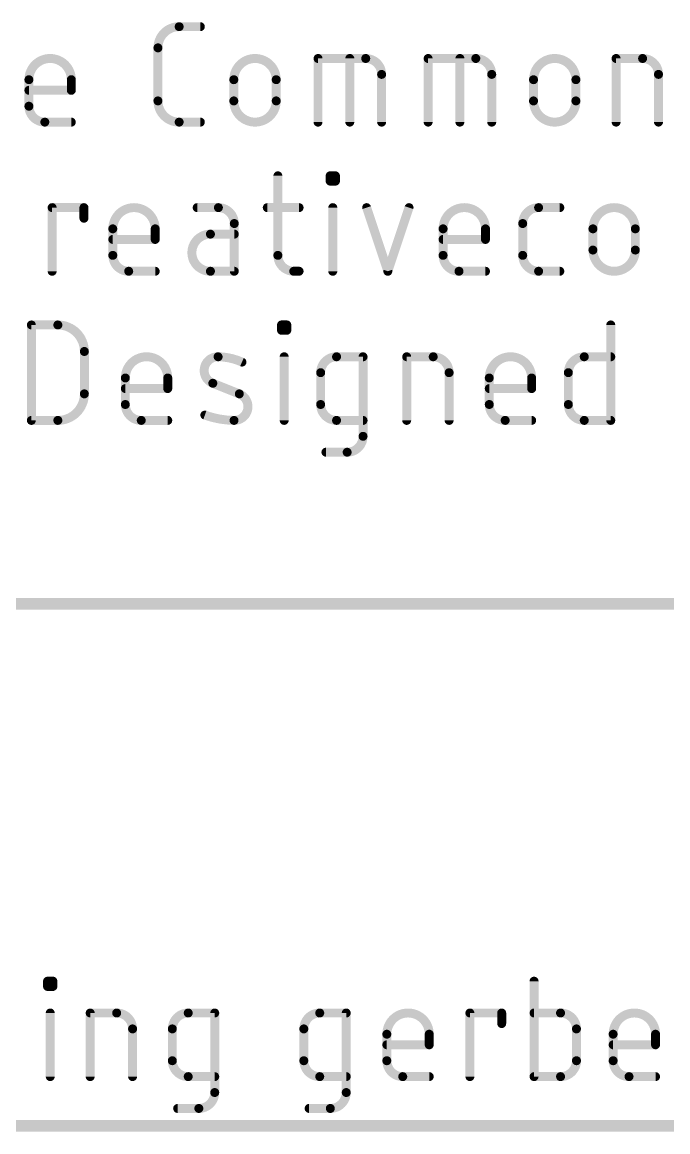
# Model space of a CAD drawing. Extents: x -10 to 92, y -62 to 76.
# Drawn here: x 31.67 to 42.67, y -20.17 to -1.27 of the extents above; entities that cross this region are included whole.
import ezdxf

# ---------------------------------------------------------------- set-up
doc = ezdxf.new("R2010")
doc.units = 0
doc.layers.add('51', color=53, linetype='CONTINUOUS')

msp = doc.modelspace()

# ---------------------------------------------------------------- linework, layer by layer
at = {"layer": '51'}
for points, const_width in [([(34.3441, -1.3462, 0.4142), (33.9828, -1.7074)], 0.1524), ([(34.3441, -1.3081, 1), (34.3441, -1.3843)], 0.0762), ([(34.3441, -1.3843, 1), (34.3441, -1.3081)], 0.0762), ([(34.7053, -1.3843, 1), (34.7053, -1.3081)], 0.0762), ([(34.0209, -1.7074, 1), (33.9447, -1.7074)], 0.0762), ([(33.9447, -1.7074, 1), (34.0209, -1.7074)], 0.0762), ([(32.507, -2.2493, 1), (31.7845, -2.2493)], 0.1524), ([(35.998, -2.2493, 1), (35.2755, -2.2493)], 0.1524), ([(36.7482, -1.8881, 1), (36.672, -1.8881)], 0.0762), ([(36.7101, -1.85, 1), (36.7101, -1.9262)], 0.0762), ([(37.29, -1.8881, 1), (37.2138, -1.8881)], 0.0762), ([(37.7938, -2.159, 0.4142), (37.5229, -1.8881)], 0.1524), ([(37.5229, -1.85, 1), (37.5229, -1.9262)], 0.0762), ([(37.5229, -1.9262, 1), (37.5229, -1.85)], 0.0762), ([(38.6239, -1.8881, 1), (38.5477, -1.8881)], 0.0762), ([(38.5858, -1.85, 1), (38.5858, -1.9262)], 0.0762), ([(39.1658, -1.8881, 1), (39.0896, -1.8881)], 0.0762), ([(39.6696, -2.159, 0.4142), (39.3986, -1.8881)], 0.1524), ([(39.3986, -1.85, 1), (39.3986, -1.9262)], 0.0762), ([(39.3986, -1.9262, 1), (39.3986, -1.85)], 0.0762), ([(41.1042, -2.2493, 1), (40.3817, -2.2493)], 0.1524), ([(41.8266, -1.8881, 1), (41.7504, -1.8881)], 0.0762), ([(41.7885, -1.85, 1), (41.7885, -1.9262)], 0.0762), ([(42.511, -2.159, 0.4142), (42.24, -1.8881)], 0.1524), ([(42.24, -1.85, 1), (42.24, -1.9262)], 0.0762), ([(42.24, -1.9262, 1), (42.24, -1.85)], 0.0762), ([(31.8226, -2.2493, 1), (31.7464, -2.2493)], 0.0762), ([(31.7464, -2.2493, 1), (31.8226, -2.2493)], 0.0762), ([(32.5451, -2.2493, 1), (32.4689, -2.2493)], 0.0762), ([(32.4689, -2.2493, 1), (32.5451, -2.2493)], 0.0762), ([(35.3136, -2.2493, 1), (35.2374, -2.2493)], 0.0762), ([(35.2374, -2.2493, 1), (35.3136, -2.2493)], 0.0762), ([(36.0361, -2.2493, 1), (35.9599, -2.2493)], 0.0762), ([(35.9599, -2.2493, 1), (36.0361, -2.2493)], 0.0762), ([(37.8319, -2.159, 1), (37.7557, -2.159)], 0.0762), ([(37.7557, -2.159, 1), (37.8319, -2.159)], 0.0762), ([(39.7077, -2.159, 1), (39.6315, -2.159)], 0.0762), ([(39.6315, -2.159, 1), (39.7077, -2.159)], 0.0762), ([(40.4198, -2.2493, 1), (40.3436, -2.2493)], 0.0762), ([(40.3436, -2.2493, 1), (40.4198, -2.2493)], 0.0762), ([(41.1423, -2.2493, 1), (41.0661, -2.2493)], 0.0762), ([(41.0661, -2.2493, 1), (41.1423, -2.2493)], 0.0762), ([(42.5491, -2.159, 1), (42.4729, -2.159)], 0.0762), ([(42.4729, -2.159, 1), (42.5491, -2.159)], 0.0762), ([(31.7845, -2.3918, 1), (31.7845, -2.468)], 0.0762), ([(32.4689, -2.4299, 1), (32.5451, -2.4299)], 0.0762), ([(32.507, -2.468, 1), (32.507, -2.3918)], 0.0762), ([(31.7845, -2.7009, 0.4142), (32.0554, -2.9718)], 0.1524), ([(31.8226, -2.7009, 1), (31.7464, -2.7009)], 0.0762), ([(33.9828, -2.6106, 0.4142), (34.3441, -2.9718)], 0.1524), ([(34.0209, -2.6106, 1), (33.9447, -2.6106)], 0.0762), ([(33.9447, -2.6106, 1), (34.0209, -2.6106)], 0.0762), ([(35.2755, -2.6106, 1), (35.998, -2.6106)], 0.1524), ([(35.3136, -2.6106, 1), (35.2374, -2.6106)], 0.0762), ([(35.2374, -2.6106, 1), (35.3136, -2.6106)], 0.0762), ([(36.0361, -2.6106, 1), (35.9599, -2.6106)], 0.0762), ([(35.9599, -2.6106, 1), (36.0361, -2.6106)], 0.0762), ([(40.3817, -2.6106, 1), (41.1042, -2.6106)], 0.1524), ([(40.4198, -2.6106, 1), (40.3436, -2.6106)], 0.0762), ([(40.3436, -2.6106, 1), (40.4198, -2.6106)], 0.0762), ([(41.1423, -2.6106, 1), (41.0661, -2.6106)], 0.0762), ([(41.0661, -2.6106, 1), (41.1423, -2.6106)], 0.0762), ([(31.7464, -2.7009, 1), (31.8226, -2.7009)], 0.0762), ([(32.0554, -2.9337, 1), (32.0554, -3.0099)], 0.0762), ([(32.0554, -3.0099, 1), (32.0554, -2.9337)], 0.0762), ([(32.507, -3.0099, 1), (32.507, -2.9337)], 0.0762), ([(34.3441, -2.9337, 1), (34.3441, -3.0099)], 0.0762), ([(34.3441, -3.0099, 1), (34.3441, -2.9337)], 0.0762), ([(34.7053, -3.0099, 1), (34.7053, -2.9337)], 0.0762), ([(36.672, -2.9718, 1), (36.7482, -2.9718)], 0.0762), ([(37.2138, -2.9718, 1), (37.29, -2.9718)], 0.0762), ([(37.7557, -2.9718, 1), (37.8319, -2.9718)], 0.0762), ([(38.5477, -2.9718, 1), (38.6239, -2.9718)], 0.0762), ([(39.0896, -2.9718, 1), (39.1658, -2.9718)], 0.0762), ([(39.6315, -2.9718, 1), (39.7077, -2.9718)], 0.0762), ([(41.7504, -2.9718, 1), (41.8266, -2.9718)], 0.0762), ([(42.4729, -2.9718, 1), (42.5491, -2.9718)], 0.0762), ([(36.0643, -3.8862, 1), (35.9881, -3.8862)], 0.0762), ([(36.9547, -3.8862, 1), (36.8785, -3.8862)], 0.0762), ([(36.9166, -3.8481, 1), (36.9166, -3.9243)], 0.0762), ([(36.9166, -3.9384, 1), (36.9166, -4.0146)], 0.0762), ([(36.8785, -3.9765, 1), (36.9547, -3.9765)], 0.0762), ([(37.045, -3.8862, 1), (36.9688, -3.8862)], 0.0762), ([(36.9688, -3.9765, 1), (37.045, -3.9765)], 0.0762), ([(37.0069, -3.9243, 1), (37.0069, -3.8481)], 0.0762), ([(37.0069, -4.0146, 1), (37.0069, -3.9384)], 0.0762), ([(32.2183, -4.4281, 1), (32.1421, -4.4281)], 0.0762), ([(32.1802, -4.39, 1), (32.1802, -4.4662)], 0.0762), ([(32.7602, -4.4281, 1), (32.684, -4.4281)], 0.0762), ([(32.7221, -4.4662, 1), (32.7221, -4.39)], 0.0762), ([(33.9363, -4.7893, 1), (33.2138, -4.7893)], 0.1524), ([(34.6515, -4.39, 1), (34.6515, -4.4662)], 0.0762), ([(35.2837, -4.699, 0.4142), (35.0127, -4.4281)], 0.1524), ([(35.0127, -4.39, 1), (35.0127, -4.4662)], 0.0762), ([(35.0127, -4.4662, 1), (35.0127, -4.39)], 0.0762), ([(35.8456, -4.39, 1), (35.8456, -4.4662)], 0.0762), ([(36.3874, -4.4662, 1), (36.3874, -4.39)], 0.0762), ([(36.9999, -4.4281, 1), (36.9237, -4.4281)], 0.0762), ([(37.5746, -4.416, 1), (37.5023, -4.4401)], 0.0762), ([(38.297, -4.4401, 1), (38.2248, -4.416)], 0.0762), ([(39.5635, -4.7893, 1), (38.841, -4.7893)], 0.1524), ([(40.4684, -4.4281, 0.4142), (40.1975, -4.699)], 0.1524), ([(40.4684, -4.39, 1), (40.4684, -4.4662)], 0.0762), ([(40.4684, -4.4662, 1), (40.4684, -4.39)], 0.0762), ([(40.8297, -4.4662, 1), (40.8297, -4.39)], 0.0762), ([(42.1166, -4.7893, 1), (41.3941, -4.7893)], 0.1524), ([(32.684, -4.6087, 1), (32.7602, -4.6087)], 0.0762), ([(33.2519, -4.7893, 1), (33.1757, -4.7893)], 0.0762), ([(33.9744, -4.7893, 1), (33.8982, -4.7893)], 0.0762), ([(35.3218, -4.699, 1), (35.2456, -4.699)], 0.0762), ([(35.2456, -4.699, 1), (35.3218, -4.699)], 0.0762), ([(38.8791, -4.7893, 1), (38.8029, -4.7893)], 0.0762), ([(39.6016, -4.7893, 1), (39.5254, -4.7893)], 0.0762), ([(40.2356, -4.699, 1), (40.1594, -4.699)], 0.0762), ([(40.1594, -4.699, 1), (40.2356, -4.699)], 0.0762), ([(41.4322, -4.7893, 1), (41.356, -4.7893)], 0.0762), ([(42.1547, -4.7893, 1), (42.0785, -4.7893)], 0.0762), ([(33.1757, -4.7893, 1), (33.2519, -4.7893)], 0.0762), ([(33.2138, -4.9318, 1), (33.2138, -5.008)], 0.0762), ([(33.8982, -4.7893, 1), (33.9744, -4.7893)], 0.0762), ([(33.9363, -5.008, 1), (33.9363, -4.9318)], 0.0762), ([(34.8773, -4.8796, 1), (34.8773, -5.5118)], 0.1524), ([(34.8773, -4.8415, 1), (34.8773, -4.9177)], 0.0762), ([(34.8773, -4.9177, 1), (34.8773, -4.8415)], 0.0762), ([(35.2837, -4.9177, 1), (35.2837, -4.8415)], 0.0762), ([(38.8029, -4.7893, 1), (38.8791, -4.7893)], 0.0762), ([(38.841, -4.9318, 1), (38.841, -5.008)], 0.0762), ([(39.5254, -4.7893, 1), (39.6016, -4.7893)], 0.0762), ([(39.5635, -5.008, 1), (39.5635, -4.9318)], 0.0762), ([(41.356, -4.7893, 1), (41.4322, -4.7893)], 0.0762), ([(42.0785, -4.7893, 1), (42.1547, -4.7893)], 0.0762), ([(33.8982, -4.9699, 1), (33.9744, -4.9699)], 0.0762), ([(39.5254, -4.9699, 1), (39.6016, -4.9699)], 0.0762), ([(41.3941, -5.1506, 1), (42.1166, -5.1506)], 0.1524), ([(41.4322, -5.1506, 1), (41.356, -5.1506)], 0.0762), ([(42.1547, -5.1506, 1), (42.0785, -5.1506)], 0.0762), ([(33.2138, -5.2409, 0.4142), (33.4847, -5.5118)], 0.1524), ([(33.2519, -5.2409, 1), (33.1757, -5.2409)], 0.0762), ([(33.1757, -5.2409, 1), (33.2519, -5.2409)], 0.0762), ([(36.0262, -5.2409, 0.4142), (36.2971, -5.5118)], 0.1524), ([(36.0643, -5.2409, 1), (35.9881, -5.2409)], 0.0762), ([(35.9881, -5.2409, 1), (36.0643, -5.2409)], 0.0762), ([(38.841, -5.2409, 0.4142), (39.1119, -5.5118)], 0.1524), ([(38.8791, -5.2409, 1), (38.8029, -5.2409)], 0.0762), ([(38.8029, -5.2409, 1), (38.8791, -5.2409)], 0.0762), ([(40.1975, -5.2409, 0.4142), (40.4684, -5.5118)], 0.1524), ([(40.2356, -5.2409, 1), (40.1594, -5.2409)], 0.0762), ([(40.1594, -5.2409, 1), (40.2356, -5.2409)], 0.0762), ([(41.356, -5.1506, 1), (41.4322, -5.1506)], 0.0762), ([(42.0785, -5.1506, 1), (42.1547, -5.1506)], 0.0762), ([(32.1421, -5.5118, 1), (32.2183, -5.5118)], 0.0762), ([(33.4847, -5.4737, 1), (33.4847, -5.5499)], 0.0762), ([(33.4847, -5.5499, 1), (33.4847, -5.4737)], 0.0762), ([(33.9363, -5.5499, 1), (33.9363, -5.4737)], 0.0762), ([(34.8773, -5.4737, 1), (34.8773, -5.5499)], 0.0762), ([(34.8773, -5.5499, 1), (34.8773, -5.4737)], 0.0762), ([(35.2456, -5.5118, 1), (35.3218, -5.5118)], 0.0762), ([(35.2837, -5.5499, 1), (35.2837, -5.4737)], 0.0762), ([(36.2971, -5.4737, 1), (36.2971, -5.5499)], 0.0762), ([(36.2971, -5.5499, 1), (36.2971, -5.4737)], 0.0762), ([(36.3874, -5.5499, 1), (36.3874, -5.4737)], 0.0762), ([(36.9237, -5.5118, 1), (36.9999, -5.5118)], 0.0762), ([(37.8635, -5.4998, 1), (37.9358, -5.5238)], 0.0762), ([(37.8635, -5.5238, 1), (37.9358, -5.4998)], 0.0762), ([(39.1119, -5.4737, 1), (39.1119, -5.5499)], 0.0762), ([(39.1119, -5.5499, 1), (39.1119, -5.4737)], 0.0762), ([(39.5635, -5.5499, 1), (39.5635, -5.4737)], 0.0762), ([(40.4684, -5.4737, 1), (40.4684, -5.5499)], 0.0762), ([(40.4684, -5.5499, 1), (40.4684, -5.4737)], 0.0762), ([(40.8297, -5.5499, 1), (40.8297, -5.4737)], 0.0762), ([(31.8643, -6.4262, 1), (31.7881, -6.4262)], 0.0762), ([(31.8262, -6.3881, 1), (31.8262, -6.4643)], 0.0762), ([(32.7293, -6.8778, 0.4142), (32.2778, -6.4262)], 0.1524), ([(32.2778, -6.3881, 1), (32.2778, -6.4643)], 0.0762), ([(32.2778, -6.4643, 1), (32.2778, -6.3881)], 0.0762), ([(36.1264, -6.4262, 1), (36.0502, -6.4262)], 0.0762), ([(36.0883, -6.3881, 1), (36.0883, -6.4643)], 0.0762), ([(36.2167, -6.4262, 1), (36.1405, -6.4262)], 0.0762), ([(36.1786, -6.4643, 1), (36.1786, -6.3881)], 0.0762), ([(41.7359, -6.4262, 1), (41.6597, -6.4262)], 0.0762), ([(36.0883, -6.4784, 1), (36.0883, -6.5546)], 0.0762), ([(36.0502, -6.5165, 1), (36.1264, -6.5165)], 0.0762), ([(36.1405, -6.5165, 1), (36.2167, -6.5165)], 0.0762), ([(36.1786, -6.5546, 1), (36.1786, -6.4784)], 0.0762), ([(32.7674, -6.8778, 1), (32.6912, -6.8778)], 0.0762), ([(32.6912, -6.8778, 1), (32.7674, -6.8778)], 0.0762), ([(34.15, -7.3293, 1), (33.4275, -7.3293)], 0.1524), ([(35.008, -6.9681, 0.8318), (34.9177, -7.4196)], 0.1524), ([(35.4144, -7.0584, 0.1026), (35.008, -6.9681)], 0.1524), ([(35.0086, -6.93, 1), (35.0075, -7.0062)], 0.0762), ([(35.0075, -7.0062, 1), (35.0086, -6.93)], 0.0762), ([(35.3988, -7.0931, 1), (35.4301, -7.0236)], 0.0762), ([(36.1716, -6.9681, 1), (36.0954, -6.9681)], 0.0762), ([(37.0258, -6.9681, 0.4142), (36.7549, -7.239)], 0.1524), ([(37.0258, -6.93, 1), (37.0258, -7.0062)], 0.0762), ([(37.0258, -7.0062, 1), (37.0258, -6.93)], 0.0762), ([(37.5155, -6.9681, 1), (37.4393, -6.9681)], 0.0762), ([(37.4774, -7.0062, 1), (37.4774, -6.93)], 0.0762), ([(38.2592, -6.9681, 1), (38.183, -6.9681)], 0.0762), ([(38.2211, -6.93, 1), (38.2211, -7.0062)], 0.0762), ([(38.9436, -7.239, 0.4142), (38.6727, -6.9681)], 0.1524), ([(38.6727, -6.93, 1), (38.6727, -7.0062)], 0.0762), ([(38.6727, -7.0062, 1), (38.6727, -6.93)], 0.0762), ([(40.3504, -7.3293, 1), (39.6279, -7.3293)], 0.1524), ([(41.2462, -6.9681, 0.4142), (40.9753, -7.239)], 0.1524), ([(41.2462, -6.93, 1), (41.2462, -7.0062)], 0.0762), ([(41.2462, -7.0062, 1), (41.2462, -6.93)], 0.0762), ([(41.6978, -7.0062, 1), (41.6978, -6.93)], 0.0762), ([(36.793, -7.239, 1), (36.7168, -7.239)], 0.0762), ([(38.9817, -7.239, 1), (38.9055, -7.239)], 0.0762), ([(41.0134, -7.239, 1), (40.9372, -7.239)], 0.0762), ([(33.4656, -7.3293, 1), (33.3894, -7.3293)], 0.0762), ([(33.3894, -7.3293, 1), (33.4656, -7.3293)], 0.0762), ([(34.1881, -7.3293, 1), (34.1119, -7.3293)], 0.0762), ([(34.1119, -7.3293, 1), (34.1881, -7.3293)], 0.0762), ([(34.9319, -7.3843, 1), (34.9036, -7.455)], 0.0762), ([(34.9036, -7.455, 1), (34.9319, -7.3842)], 0.0762), ([(36.7168, -7.239, 1), (36.793, -7.239)], 0.0762), ([(38.9055, -7.239, 1), (38.9817, -7.239)], 0.0762), ([(39.666, -7.3293, 1), (39.5898, -7.3293)], 0.0762), ([(39.5898, -7.3293, 1), (39.666, -7.3293)], 0.0762), ([(40.3885, -7.3293, 1), (40.3123, -7.3293)], 0.0762), ([(40.3123, -7.3293, 1), (40.3885, -7.3293)], 0.0762), ([(40.9372, -7.239, 1), (41.0134, -7.239)], 0.0762), ([(32.2778, -8.0518, 0.4142), (32.7293, -7.6002)], 0.1524), ([(32.7674, -7.6002, 1), (32.6912, -7.6002)], 0.0762), ([(33.4275, -7.4718, 1), (33.4275, -7.548)], 0.0762), ([(34.1119, -7.5099, 1), (34.1881, -7.5099)], 0.0762), ([(34.15, -7.548, 1), (34.15, -7.4718)], 0.0762), ([(35.2789, -8.0518, 0.8318), (35.3693, -7.6002)], 0.1524), ([(35.3834, -7.5649, 1), (35.3551, -7.6356)], 0.0762), ([(35.3551, -7.6356, 1), (35.3834, -7.5649)], 0.0762), ([(39.6279, -7.4718, 1), (39.6279, -7.548)], 0.0762), ([(40.3123, -7.5099, 1), (40.3885, -7.5099)], 0.0762), ([(40.3504, -7.548, 1), (40.3504, -7.4718)], 0.0762), ([(32.6912, -7.6002, 1), (32.7674, -7.6002)], 0.0762), ([(33.4275, -7.7809, 0.4142), (33.6985, -8.0518)], 0.1524), ([(33.4656, -7.7809, 1), (33.3894, -7.7809)], 0.0762), ([(33.3894, -7.7809, 1), (33.4656, -7.7809)], 0.0762), ([(36.7549, -7.7809, 0.4142), (37.0258, -8.0518)], 0.1524), ([(36.793, -7.7809, 1), (36.7168, -7.7809)], 0.0762), ([(36.7168, -7.7809, 1), (36.793, -7.7809)], 0.0762), ([(39.6279, -7.7809, 0.4142), (39.8988, -8.0518)], 0.1524), ([(39.666, -7.7809, 1), (39.5898, -7.7809)], 0.0762), ([(39.5898, -7.7809, 1), (39.666, -7.7809)], 0.0762), ([(40.9753, -7.7809, 0.4142), (41.2462, -8.0518)], 0.1524), ([(41.0134, -7.7809, 1), (40.9372, -7.7809)], 0.0762), ([(40.9372, -7.7809, 1), (41.0134, -7.7809)], 0.0762), ([(34.7951, -7.9256, 1), (34.7693, -7.9973)], 0.0762), ([(34.7822, -7.9615, 0.083), (35.2789, -8.0518)], 0.1524), ([(31.8262, -8.0137, 1), (31.8262, -8.0899)], 0.0762), ([(31.7881, -8.0518, 1), (31.8643, -8.0518)], 0.0762), ([(32.2778, -8.0137, 1), (32.2778, -8.0899)], 0.0762), ([(32.2778, -8.0899, 1), (32.2778, -8.0137)], 0.0762), ([(33.6985, -8.0137, 1), (33.6985, -8.0899)], 0.0762), ([(33.6985, -8.0899, 1), (33.6985, -8.0137)], 0.0762), ([(34.15, -8.0899, 1), (34.15, -8.0137)], 0.0762), ([(35.2795, -8.0137, 1), (35.2784, -8.0899)], 0.0762), ([(35.2784, -8.0899, 1), (35.2795, -8.0137)], 0.0762), ([(36.0954, -8.0518, 1), (36.1716, -8.0518)], 0.0762), ([(37.0258, -8.0137, 1), (37.0258, -8.0899)], 0.0762), ([(37.0258, -8.0899, 1), (37.0258, -8.0137)], 0.0762), ([(37.4774, -8.0899, 1), (37.4774, -8.0137)], 0.0762), ([(38.183, -8.0518, 1), (38.2592, -8.0518)], 0.0762), ([(38.9055, -8.0518, 1), (38.9817, -8.0518)], 0.0762), ([(39.8988, -8.0137, 1), (39.8988, -8.0899)], 0.0762), ([(39.8988, -8.0899, 1), (39.8988, -8.0137)], 0.0762), ([(40.3504, -8.0899, 1), (40.3504, -8.0137)], 0.0762), ([(41.2462, -8.0137, 1), (41.2462, -8.0899)], 0.0762), ([(41.2462, -8.0899, 1), (41.2462, -8.0137)], 0.0762), ([(41.6597, -8.0518, 1), (41.7359, -8.0518)], 0.0762), ([(41.6978, -8.0899, 1), (41.6978, -8.0137)], 0.0762), ([(37.2064, -8.5937, 0.4142), (37.4774, -8.3227)], 0.1524), ([(37.5155, -8.3227, 1), (37.4393, -8.3227)], 0.0762), ([(37.4393, -8.3227, 1), (37.5155, -8.3227)], 0.0762), ([(36.8452, -8.5556, 1), (36.8452, -8.6318)], 0.0762), ([(37.2064, -8.5556, 1), (37.2064, -8.6318)], 0.0762), ([(37.2064, -8.6318, 1), (37.2064, -8.5556)], 0.0762), ([(32.1405, -17.6022, 1), (32.0643, -17.6022)], 0.0762), ([(32.1024, -17.5641, 1), (32.1024, -17.6403)], 0.0762), ([(32.2309, -17.6022, 1), (32.1547, -17.6022)], 0.0762), ([(32.1928, -17.6403, 1), (32.1928, -17.5641)], 0.0762), ([(40.4289, -17.6022, 1), (40.3527, -17.6022)], 0.0762), ([(32.1024, -17.6544, 1), (32.1024, -17.7306)], 0.0762), ([(32.0643, -17.6925, 1), (32.1405, -17.6925)], 0.0762), ([(32.1547, -17.6925, 1), (32.2309, -17.6925)], 0.0762), ([(32.1928, -17.7306, 1), (32.1928, -17.6544)], 0.0762), ([(32.1857, -18.1441, 1), (32.1095, -18.1441)], 0.0762), ([(32.8665, -18.1441, 1), (32.7903, -18.1441)], 0.0762), ([(32.8284, -18.106, 1), (32.8284, -18.1822)], 0.0762), ([(33.5509, -18.415, 0.4142), (33.28, -18.1441)], 0.1524), ([(33.28, -18.106, 1), (33.28, -18.1822)], 0.0762), ([(33.28, -18.1822, 1), (33.28, -18.106)], 0.0762), ([(34.4988, -18.1441, 0.4142), (34.2279, -18.415)], 0.1524), ([(34.4988, -18.106, 1), (34.4988, -18.1822)], 0.0762), ([(34.4988, -18.1822, 1), (34.4988, -18.106)], 0.0762), ([(34.9885, -18.1441, 1), (34.9123, -18.1441)], 0.0762), ([(34.9504, -18.1822, 1), (34.9504, -18.106)], 0.0762), ([(36.7393, -18.1441, 0.4142), (36.4684, -18.415)], 0.1524), ([(36.7393, -18.106, 1), (36.7393, -18.1822)], 0.0762), ([(36.7393, -18.1822, 1), (36.7393, -18.106)], 0.0762), ([(37.229, -18.1441, 1), (37.1528, -18.1441)], 0.0762), ([(37.1909, -18.1822, 1), (37.1909, -18.106)], 0.0762), ([(38.605, -18.5053, 1), (37.8825, -18.5053)], 0.1524), ([(39.3359, -18.1441, 1), (39.2597, -18.1441)], 0.0762), ([(39.2978, -18.106, 1), (39.2978, -18.1822)], 0.0762), ([(39.8778, -18.1441, 1), (39.8016, -18.1441)], 0.0762), ([(39.8397, -18.1822, 1), (39.8397, -18.106)], 0.0762), ([(40.3908, -18.106, 1), (40.3908, -18.1822)], 0.0762), ([(41.1133, -18.415, 0.4142), (40.8424, -18.1441)], 0.1524), ([(40.8424, -18.106, 1), (40.8424, -18.1822)], 0.0762), ([(40.8424, -18.1822, 1), (40.8424, -18.106)], 0.0762), ([(42.4607, -18.5053, 1), (41.7382, -18.5053)], 0.1524), ([(39.8016, -18.3247, 1), (39.8778, -18.3247)], 0.0762), ([(33.589, -18.415, 1), (33.5128, -18.415)], 0.0762), ([(33.5128, -18.415, 1), (33.589, -18.415)], 0.0762), ([(34.266, -18.415, 1), (34.1898, -18.415)], 0.0762), ([(34.1898, -18.415, 1), (34.266, -18.415)], 0.0762), ([(36.5065, -18.415, 1), (36.4303, -18.415)], 0.0762), ([(36.4303, -18.415, 1), (36.5065, -18.415)], 0.0762), ([(37.9206, -18.5053, 1), (37.8444, -18.5053)], 0.0762), ([(37.8444, -18.5053, 1), (37.9206, -18.5053)], 0.0762), ([(38.6431, -18.5053, 1), (38.5669, -18.5053)], 0.0762), ([(38.5669, -18.5053, 1), (38.6431, -18.5053)], 0.0762), ([(41.1514, -18.415, 1), (41.0752, -18.415)], 0.0762), ([(41.0752, -18.415, 1), (41.1514, -18.415)], 0.0762), ([(41.7763, -18.5053, 1), (41.7001, -18.5053)], 0.0762), ([(41.7001, -18.5053, 1), (41.7763, -18.5053)], 0.0762), ([(42.4988, -18.5053, 1), (42.4226, -18.5053)], 0.0762), ([(42.4226, -18.5053, 1), (42.4988, -18.5053)], 0.0762), ([(37.8825, -18.6478, 1), (37.8825, -18.724)], 0.0762), ([(38.5669, -18.6859, 1), (38.6431, -18.6859)], 0.0762), ([(38.605, -18.724, 1), (38.605, -18.6478)], 0.0762), ([(41.7382, -18.6478, 1), (41.7382, -18.724)], 0.0762), ([(42.4226, -18.6859, 1), (42.4988, -18.6859)], 0.0762), ([(42.4607, -18.724, 1), (42.4607, -18.6478)], 0.0762), ([(34.2279, -18.9569, 0.4142), (34.4988, -19.2278)], 0.1524), ([(34.266, -18.9569, 1), (34.1898, -18.9569)], 0.0762), ([(36.4684, -18.9569, 0.4142), (36.7393, -19.2278)], 0.1524), ([(36.5065, -18.9569, 1), (36.4303, -18.9569)], 0.0762), ([(37.8825, -18.9569, 0.4142), (38.1535, -19.2278)], 0.1524), ([(37.9206, -18.9569, 1), (37.8444, -18.9569)], 0.0762), ([(40.8424, -19.2278, 0.4142), (41.1133, -18.9569)], 0.1524), ([(41.1514, -18.9569, 1), (41.0752, -18.9569)], 0.0762), ([(41.7382, -18.9569, 0.4142), (42.0092, -19.2278)], 0.1524), ([(41.7763, -18.9569, 1), (41.7001, -18.9569)], 0.0762), ([(34.1898, -18.9569, 1), (34.266, -18.9569)], 0.0762), ([(36.4303, -18.9569, 1), (36.5065, -18.9569)], 0.0762), ([(37.8444, -18.9569, 1), (37.9206, -18.9569)], 0.0762), ([(41.0752, -18.9569, 1), (41.1514, -18.9569)], 0.0762), ([(41.7001, -18.9569, 1), (41.7763, -18.9569)], 0.0762), ([(32.1095, -19.2278, 1), (32.1857, -19.2278)], 0.0762), ([(32.7903, -19.2278, 1), (32.8665, -19.2278)], 0.0762), ([(33.5128, -19.2278, 1), (33.589, -19.2278)], 0.0762), ([(34.4988, -19.1897, 1), (34.4988, -19.2659)], 0.0762), ([(34.4988, -19.2659, 1), (34.4988, -19.1897)], 0.0762), ([(34.9504, -19.2659, 1), (34.9504, -19.1897)], 0.0762), ([(36.7393, -19.1897, 1), (36.7393, -19.2659)], 0.0762), ([(36.7393, -19.2659, 1), (36.7393, -19.1897)], 0.0762), ([(37.1909, -19.2659, 1), (37.1909, -19.1897)], 0.0762), ([(38.1535, -19.1897, 1), (38.1535, -19.2659)], 0.0762), ([(38.1535, -19.2659, 1), (38.1535, -19.1897)], 0.0762), ([(38.605, -19.2659, 1), (38.605, -19.1897)], 0.0762), ([(39.2597, -19.2278, 1), (39.3359, -19.2278)], 0.0762), ([(40.3908, -19.1897, 1), (40.3908, -19.2659)], 0.0762), ([(40.3527, -19.2278, 1), (40.4289, -19.2278)], 0.0762), ([(40.8424, -19.1897, 1), (40.8424, -19.2659)], 0.0762), ([(40.8424, -19.2659, 1), (40.8424, -19.1897)], 0.0762), ([(42.0092, -19.1897, 1), (42.0092, -19.2659)], 0.0762), ([(42.0092, -19.2659, 1), (42.0092, -19.1897)], 0.0762), ([(42.4607, -19.2659, 1), (42.4607, -19.1897)], 0.0762), ([(34.6795, -19.7697, 0.4142), (34.9504, -19.4987)], 0.1524), ([(34.9885, -19.4987, 1), (34.9123, -19.4987)], 0.0762), ([(34.9123, -19.4987, 1), (34.9885, -19.4987)], 0.0762), ([(36.9199, -19.7697, 0.4142), (37.1909, -19.4987)], 0.1524), ([(37.229, -19.4987, 1), (37.1528, -19.4987)], 0.0762), ([(37.1528, -19.4987, 1), (37.229, -19.4987)], 0.0762), ([(34.3182, -19.7316, 1), (34.3182, -19.8078)], 0.0762), ([(34.6795, -19.7316, 1), (34.6795, -19.8078)], 0.0762), ([(34.6795, -19.8078, 1), (34.6795, -19.7316)], 0.0762), ([(36.5587, -19.7316, 1), (36.5587, -19.8078)], 0.0762), ([(36.9199, -19.7316, 1), (36.9199, -19.8078)], 0.0762), ([(36.9199, -19.8078, 1), (36.9199, -19.7316)], 0.0762)]:
    msp.add_lwpolyline(points, format="xyb", dxfattribs=dict(at, const_width=const_width))
for points, const_width in [([(34.3441, -1.3462), (34.7053, -1.3462)], 0.1524), ([(33.9828, -2.6106), (33.9828, -1.7074)], 0.1524), ([(36.7101, -2.9718), (36.7101, -1.8881)], 0.1524), ([(36.7101, -1.8881), (37.5229, -1.8881)], 0.1524), ([(37.2519, -2.9718), (37.2519, -1.8881)], 0.1524), ([(38.5858, -2.9718), (38.5858, -1.8881)], 0.1524), ([(38.5858, -1.8881), (39.3986, -1.8881)], 0.1524), ([(39.1277, -2.9718), (39.1277, -1.8881)], 0.1524), ([(41.7885, -2.9718), (41.7885, -1.8881)], 0.1524), ([(41.7885, -1.8881), (42.24, -1.8881)], 0.1524), ([(31.7845, -2.7009), (31.7845, -2.2493)], 0.1524), ([(32.507, -2.2493), (32.507, -2.4299)], 0.1524), ([(35.2755, -2.6106), (35.2755, -2.2493)], 0.1524), ([(35.998, -2.2493), (35.998, -2.6106)], 0.1524), ([(37.7938, -2.159), (37.7938, -2.9718)], 0.1524), ([(39.6696, -2.159), (39.6696, -2.9718)], 0.1524), ([(40.3817, -2.6106), (40.3817, -2.2493)], 0.1524), ([(41.1042, -2.2493), (41.1042, -2.6106)], 0.1524), ([(42.511, -2.159), (42.511, -2.9718)], 0.1524), ([(32.507, -2.4299), (31.7845, -2.4299)], 0.1524), ([(32.507, -2.9718), (32.0554, -2.9718)], 0.1524), ([(34.7053, -2.9718), (34.3441, -2.9718)], 0.1524), ([(36.0262, -3.8862), (36.0262, -5.2409)], 0.1524), ([(36.9166, -3.9765), (36.9166, -3.8862)], 0.1524), ([(36.9166, -3.8862), (37.0069, -3.8862)], 0.1524), ([(37.0069, -3.9765), (36.9166, -3.9765)], 0.1524), ([(37.0069, -3.8862), (37.0069, -3.9765)], 0.1524), ([(32.1802, -5.5118), (32.1802, -4.4281)], 0.1524), ([(32.1802, -4.4281), (32.7221, -4.4281)], 0.1524), ([(32.7221, -4.4281), (32.7221, -4.6087)], 0.1524), ([(35.0127, -4.4281), (34.6515, -4.4281)], 0.1524), ([(35.8456, -4.4281), (36.3874, -4.4281)], 0.1524), ([(36.9618, -5.5118), (36.9618, -4.4281)], 0.1524), ([(37.5384, -4.4281), (37.8997, -5.5118)], 0.1524), ([(37.8997, -5.5118), (38.2609, -4.4281)], 0.1524), ([(40.4684, -4.4281), (40.8297, -4.4281)], 0.1524), ([(33.2138, -5.2409), (33.2138, -4.7893)], 0.1524), ([(33.9363, -4.7893), (33.9363, -4.9699)], 0.1524), ([(35.2837, -5.5118), (35.2837, -4.699)], 0.1524), ([(38.841, -5.2409), (38.841, -4.7893)], 0.1524), ([(39.5635, -4.7893), (39.5635, -4.9699)], 0.1524), ([(40.1975, -5.2409), (40.1975, -4.699)], 0.1524), ([(41.3941, -5.1506), (41.3941, -4.7893)], 0.1524), ([(42.1166, -4.7893), (42.1166, -5.1506)], 0.1524), ([(33.9363, -4.9699), (33.2138, -4.9699)], 0.1524), ([(35.2837, -4.8796), (34.8773, -4.8796)], 0.1524), ([(39.5635, -4.9699), (38.841, -4.9699)], 0.1524), ([(33.9363, -5.5118), (33.4847, -5.5118)], 0.1524), ([(34.8773, -5.5118), (35.2837, -5.5118)], 0.1524), ([(36.2971, -5.5118), (36.3874, -5.5118)], 0.1524), ([(39.5635, -5.5118), (39.1119, -5.5118)], 0.1524), ([(40.8297, -5.5118), (40.4684, -5.5118)], 0.1524), ([(31.8262, -8.0518), (31.8262, -6.4262)], 0.1524), ([(31.8262, -6.4262), (32.2778, -6.4262)], 0.1524), ([(36.0883, -6.5165), (36.0883, -6.4262)], 0.1524), ([(36.0883, -6.4262), (36.1786, -6.4262)], 0.1524), ([(36.1786, -6.4262), (36.1786, -6.5165)], 0.1524), ([(41.6978, -6.4262), (41.6978, -8.0518)], 0.1524), ([(36.1786, -6.5165), (36.0883, -6.5165)], 0.1524), ([(32.7293, -6.8778), (32.7293, -7.6002)], 0.1524), ([(36.1335, -8.0518), (36.1335, -6.9681)], 0.1524), ([(37.0258, -6.9681), (37.4774, -6.9681)], 0.1524), ([(37.4774, -6.9681), (37.4774, -8.3227)], 0.1524), ([(38.2211, -8.0518), (38.2211, -6.9681)], 0.1524), ([(38.2211, -6.9681), (38.6727, -6.9681)], 0.1524), ([(41.2462, -6.9681), (41.6978, -6.9681)], 0.1524), ([(36.7549, -7.7809), (36.7549, -7.239)], 0.1524), ([(38.9436, -7.239), (38.9436, -8.0518)], 0.1524), ([(40.9753, -7.7809), (40.9753, -7.239)], 0.1524), ([(33.4275, -7.7809), (33.4275, -7.3293)], 0.1524), ([(34.15, -7.3293), (34.15, -7.5099)], 0.1524), ([(35.3693, -7.6002), (34.9177, -7.4196)], 0.1524), ([(39.6279, -7.7809), (39.6279, -7.3293)], 0.1524), ([(40.3504, -7.3293), (40.3504, -7.5099)], 0.1524), ([(34.15, -7.5099), (33.4275, -7.5099)], 0.1524), ([(40.3504, -7.5099), (39.6279, -7.5099)], 0.1524), ([(32.2778, -8.0518), (31.8262, -8.0518)], 0.1524), ([(34.15, -8.0518), (33.6985, -8.0518)], 0.1524), ([(37.4774, -8.0518), (37.0258, -8.0518)], 0.1524), ([(40.3504, -8.0518), (39.8988, -8.0518)], 0.1524), ([(41.6978, -8.0518), (41.2462, -8.0518)], 0.1524), ([(37.2064, -8.5937), (36.8452, -8.5937)], 0.1524), ([(-9.652, -11.176), (91.948, -11.176)], 0.2032), ([(32.1024, -17.6925), (32.1024, -17.6022)], 0.1524), ([(32.1024, -17.6022), (32.1928, -17.6022)], 0.1524), ([(32.1928, -17.6022), (32.1928, -17.6925)], 0.1524), ([(40.3908, -17.6022), (40.3908, -19.2278)], 0.1524), ([(32.1928, -17.6925), (32.1024, -17.6925)], 0.1524), ([(32.1476, -19.2278), (32.1476, -18.1441)], 0.1524), ([(32.8284, -19.2278), (32.8284, -18.1441)], 0.1524), ([(32.8284, -18.1441), (33.28, -18.1441)], 0.1524), ([(34.4988, -18.1441), (34.9504, -18.1441)], 0.1524), ([(34.9504, -18.1441), (34.9504, -19.4987)], 0.1524), ([(36.7393, -18.1441), (37.1909, -18.1441)], 0.1524), ([(37.1909, -18.1441), (37.1909, -19.4987)], 0.1524), ([(39.2978, -19.2278), (39.2978, -18.1441)], 0.1524), ([(39.2978, -18.1441), (39.8397, -18.1441)], 0.1524), ([(39.8397, -18.1441), (39.8397, -18.3247)], 0.1524), ([(40.8424, -18.1441), (40.3908, -18.1441)], 0.1524), ([(33.5509, -18.415), (33.5509, -19.2278)], 0.1524), ([(34.2279, -18.9569), (34.2279, -18.415)], 0.1524), ([(36.4684, -18.9569), (36.4684, -18.415)], 0.1524), ([(37.8825, -18.9569), (37.8825, -18.5053)], 0.1524), ([(38.605, -18.5053), (38.605, -18.6859)], 0.1524), ([(41.1133, -18.9569), (41.1133, -18.415)], 0.1524), ([(41.7382, -18.9569), (41.7382, -18.5053)], 0.1524), ([(42.4607, -18.5053), (42.4607, -18.6859)], 0.1524), ([(38.605, -18.6859), (37.8825, -18.6859)], 0.1524), ([(42.4607, -18.6859), (41.7382, -18.6859)], 0.1524), ([(34.9504, -19.2278), (34.4988, -19.2278)], 0.1524), ([(37.1909, -19.2278), (36.7393, -19.2278)], 0.1524), ([(38.605, -19.2278), (38.1535, -19.2278)], 0.1524), ([(40.3908, -19.2278), (40.8424, -19.2278)], 0.1524), ([(42.4607, -19.2278), (42.0092, -19.2278)], 0.1524), ([(34.6795, -19.7697), (34.3182, -19.7697)], 0.1524), ([(36.9199, -19.7697), (36.5587, -19.7697)], 0.1524), ([(-9.652, -20.066), (91.948, -20.066)], 0.2032)]:
    msp.add_lwpolyline(points, dxfattribs=dict(at, const_width=const_width))

doc.saveas('drawing.dxf')
